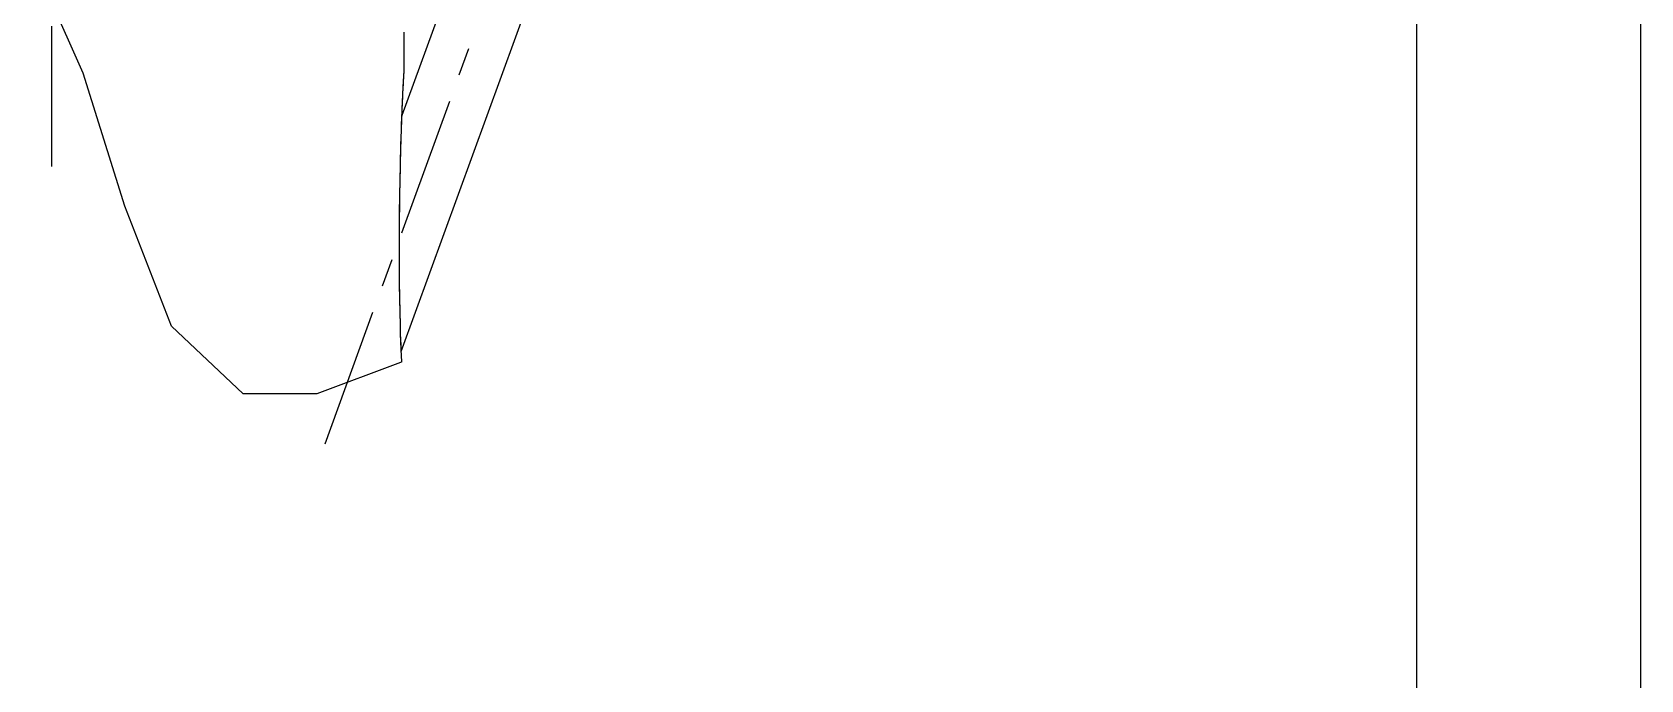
# Model space of a CAD drawing. Extents: x 30 to 624, y 450 to 870.
# Drawn here: x 523.6 to 624, y 566.5 to 606.9 of the extents above; entities that cross this region are included whole.
import ezdxf

# ---------------------------------------------------------------- set-up
doc = ezdxf.new("R2010")
doc.units = 0
doc.header["$LTSCALE"] = 7
doc.header["$MEASUREMENT"] = 0
doc.linetypes.add('CENTER', pattern=[2, 1.25, -0.25, 0.25, -0.25])
doc.layers.get('0').update_dxf_attribs({"color": 2, "linetype": 'CONTINUOUS'})
doc.layers.add('CL', color=1, linetype='CENTER')
doc.layers.add('D', color=2, linetype='CONTINUOUS')

msp = doc.modelspace()

# ---------------------------------------------------------------- linework, layer by layer
msp.add_line((624, 450), (624, 870))
at = {"color": 4}
msp.add_line((610, 836), (610, 461), dxfattribs=at)
at = {"color": 7, "linetype": 'Continuous'}
for p, q in [((546.64, 586.97), (564.96, 637.31)), ((546.69, 601.71), (559.01, 635.57)), ((546.82, 604.74), (546.82, 606.9)), ((546.79, 604.18), (546.81, 604.5)), ((546.81, 604.51), (546.82, 604.74)), ((546.81, 604.66), (546.82, 604.66)), ((546.81, 604.62), (546.81, 604.62)), ((546.81, 604.6), (546.81, 604.61)), ((546.81, 604.5), (546.81, 604.51)), ((546.82, 604.74), (546.82, 604.74)), ((546.82, 604.74), (546.82, 604.74)), ((546.82, 604.74), (546.82, 604.74)), ((546.82, 604.74), (546.82, 604.74)), ((546.82, 604.7), (546.82, 604.7)), ((546.82, 604.69), (546.82, 604.7)), ((546.82, 604.67), (546.82, 604.67)), ((546.74, 603.04), (546.76, 603.4)), ((546.75, 603.36), (546.77, 603.71)), ((546.76, 603.4), (546.78, 603.89)), ((546.77, 603.71), (546.79, 604.18)), ((546.78, 603.89), (546.79, 604.13)), ((546.7, 602.17), (546.73, 602.85)), ((546.7, 602.04), (546.72, 602.5)), ((546.72, 602.5), (546.74, 603.04)), ((546.73, 602.85), (546.74, 603.07)), ((546.74, 603.14), (546.75, 603.36)), ((546.74, 603.07), (546.74, 603.14)), ((546.66, 601.16), (546.68, 601.53)), ((546.67, 601.35), (546.68, 601.44)), ((546.68, 601.53), (546.7, 602.04)), ((546.68, 601.63), (546.69, 601.69)), ((546.68, 601.58), (546.68, 601.63)), ((546.68, 601.48), (546.68, 601.58)), ((546.68, 601.44), (546.68, 601.48)), ((546.69, 601.69), (546.7, 602.17)), ((546.64, 600.33), (546.65, 600.76)), ((546.64, 600.41), (546.64, 600.49)), ((546.64, 600.3), (546.64, 600.41)), ((546.65, 600.76), (546.66, 601.16)), ((546.65, 600.81), (546.66, 600.86)), ((546.65, 600.72), (546.65, 600.81)), ((546.66, 601.11), (546.67, 601.15)), ((546.66, 601.02), (546.66, 601.11)), ((546.66, 600.97), (546.66, 601.02)), ((546.66, 600.86), (546.66, 600.9)), ((546.67, 601.28), (546.67, 601.35)), ((546.67, 601.24), (546.67, 601.28)), ((546.67, 601.2), (546.67, 601.24)), ((546.67, 601.15), (546.67, 601.2)), ((546.59, 598.85), (546.61, 599.38)), ((546.61, 599.38), (546.62, 599.87)), ((546.61, 599.55), (546.62, 599.63)), ((546.61, 599.47), (546.61, 599.55)), ((546.61, 599.37), (546.61, 599.47)), ((546.62, 599.87), (546.64, 600.33)), ((546.62, 599.8), (546.62, 599.85)), ((546.63, 599.93), (546.64, 600.3)), ((546.58, 598.22), (546.58, 598.41)), ((546.59, 598.66), (546.6, 598.9)), ((546.6, 599.16), (546.61, 599.37)), ((546.6, 599.11), (546.6, 599.16)), ((546.6, 599.08), (546.6, 599.11)), ((546.6, 599.01), (546.6, 599.08)), ((546.56, 597.52), (546.57, 597.66)), ((546.57, 598.03), (546.58, 598.08)), ((546.57, 597.86), (546.57, 598.03)), ((546.57, 597.66), (546.57, 597.69)), ((546.54, 596.33), (546.54, 596.39)), ((546.55, 597.08), (546.56, 597.25)), ((546.55, 596.93), (546.55, 597.02)), ((546.55, 596.87), (546.55, 596.93)), ((546.55, 596.75), (546.55, 596.87)), ((546.55, 596.72), (546.55, 596.75)), ((546.53, 595.48), (546.54, 595.83)), ((546.53, 595.26), (546.53, 595.48)), ((546.54, 596.27), (546.54, 596.33)), ((546.54, 596.14), (546.54, 596.27)), ((546.54, 595.99), (546.54, 596.14)), ((546.54, 595.83), (546.54, 595.99)), ((546.52, 594.8), (546.53, 594.96)), ((546.52, 594.73), (546.52, 594.8)), ((546.52, 594.5), (546.52, 594.73)), ((546.52, 594.29), (546.52, 594.5)), ((546.53, 595.03), (546.53, 595.26)), ((546.53, 594.96), (546.53, 595.03)), ((546.52, 593.63), (546.52, 594.29)), ((546.52, 592.91), (546.52, 593.63)), ((546.52, 592.42), (546.52, 592.91)), ((546.52, 592.12), (546.52, 592.42)), ((546.53, 591.57), (546.52, 592.12)), ((546.53, 591.17), (546.53, 591.57)), ((546.54, 590.52), (546.53, 591.17)), ((546.55, 590.11), (546.54, 590.52)), ((546.56, 589.69), (546.55, 590.11)), ((546.57, 589.3), (546.56, 589.69)), ((546.58, 588.8), (546.57, 589.3)), ((546.59, 588.43), (546.58, 588.8)), ((546.6, 588.05), (546.59, 588.43)), ((546.62, 587.59), (546.6, 588.05)), ((546.64, 587.12), (546.62, 587.59)), ((546.67, 586.33), (546.6, 586.29)), ((546.66, 586.69), (546.64, 587.12)), ((546.67, 586.33), (546.66, 586.69))]:
    msp.add_line(p, q, dxfattribs=at)
for points in [[(546.79, 604.13), (546.81, 604.49), (546.81, 604.55)], [(546.81, 604.63), (546.81, 604.63), (546.81, 604.64)], [(546.81, 604.55), (546.81, 604.56), (546.81, 604.57), (546.81, 604.58)], [(546.82, 604.72), (546.82, 604.73), (546.82, 604.73)], [(546.82, 604.72), (546.82, 604.72), (546.82, 604.72)], [(546.82, 604.71), (546.82, 604.71), (546.82, 604.71), (546.82, 604.71)], [(546.82, 604.67), (546.82, 604.68), (546.82, 604.68)], [(546.64, 600.49), (546.65, 600.58), (546.65, 600.6)], [(546.65, 600.6), (546.65, 600.7), (546.65, 600.72)], [(546.66, 600.9), (546.66, 600.95), (546.66, 600.97)], [(546.62, 599.85), (546.62, 599.9), (546.63, 599.93)], [(546.62, 599.7), (546.62, 599.75), (546.62, 599.78), (546.62, 599.8)], [(546.62, 599.63), (546.62, 599.68), (546.62, 599.7)], [(546.67, 586.32), (546.65, 586.75), (546.64, 587.06), (546.63, 587.38), (546.61, 587.72), (546.6, 588.07), (546.59, 588.44), (546.58, 588.82), (546.57, 589.21), (546.56, 589.61), (546.55, 590.04), (546.54, 590.48), (546.53, 590.93), (546.53, 591.4), (546.52, 591.89), (546.52, 592.39), (546.52, 592.89), (546.52, 593.38), (546.52, 593.86), (546.52, 594.33), (546.52, 594.77), (546.53, 595.19), (546.53, 595.59), (546.53, 595.98), (546.54, 596.34), (546.55, 596.7), (546.55, 597.04), (546.56, 597.37), (546.56, 597.68), (546.57, 597.99), (546.58, 598.29), (546.59, 598.57), (546.59, 598.85)], [(546.58, 598.41), (546.59, 598.49), (546.59, 598.52)], [(546.59, 598.52), (546.59, 598.6), (546.59, 598.63), (546.59, 598.66)], [(546.6, 598.9), (546.6, 598.98), (546.6, 599.01)], [(546.56, 597.43), (546.56, 597.49), (546.56, 597.52)], [(546.56, 597.25), (546.56, 597.34), (546.56, 597.37), (546.56, 597.4), (546.56, 597.43)], [(546.57, 597.69), (546.57, 597.74), (546.57, 597.77), (546.57, 597.8), (546.57, 597.83), (546.57, 597.86)], [(546.58, 598.08), (546.58, 598.14), (546.58, 598.16), (546.58, 598.19), (546.58, 598.22)], [(546.54, 596.48), (546.55, 596.63), (546.55, 596.66), (546.55, 596.72)], [(546.54, 596.39), (546.54, 596.45), (546.54, 596.48)], [(546.55, 597.02), (546.55, 597.05), (546.55, 597.08)]]:
    msp.add_lwpolyline(points, dxfattribs=at)
at = {"layer": 'CL'}
for p, q in [((524.82, 598.52), (524.82, 693.52)), ((541.88, 581.21), (576.18, 675.43))]:
    msp.add_line(p, q, dxfattribs=at)
at = {"layer": 'D'}
for p, q in [((526.78, 604.33), (523.6, 611.55)), ((529.38, 596.03), (526.78, 604.33)), ((532.3, 588.56), (529.38, 596.03)), ((536.78, 584.33), (532.3, 588.56)), ((546.6, 586.29), (541.36, 584.33)), ((541.36, 584.33), (536.78, 584.33))]:
    msp.add_line(p, q, dxfattribs=at)

doc.saveas('drawing.dxf')
